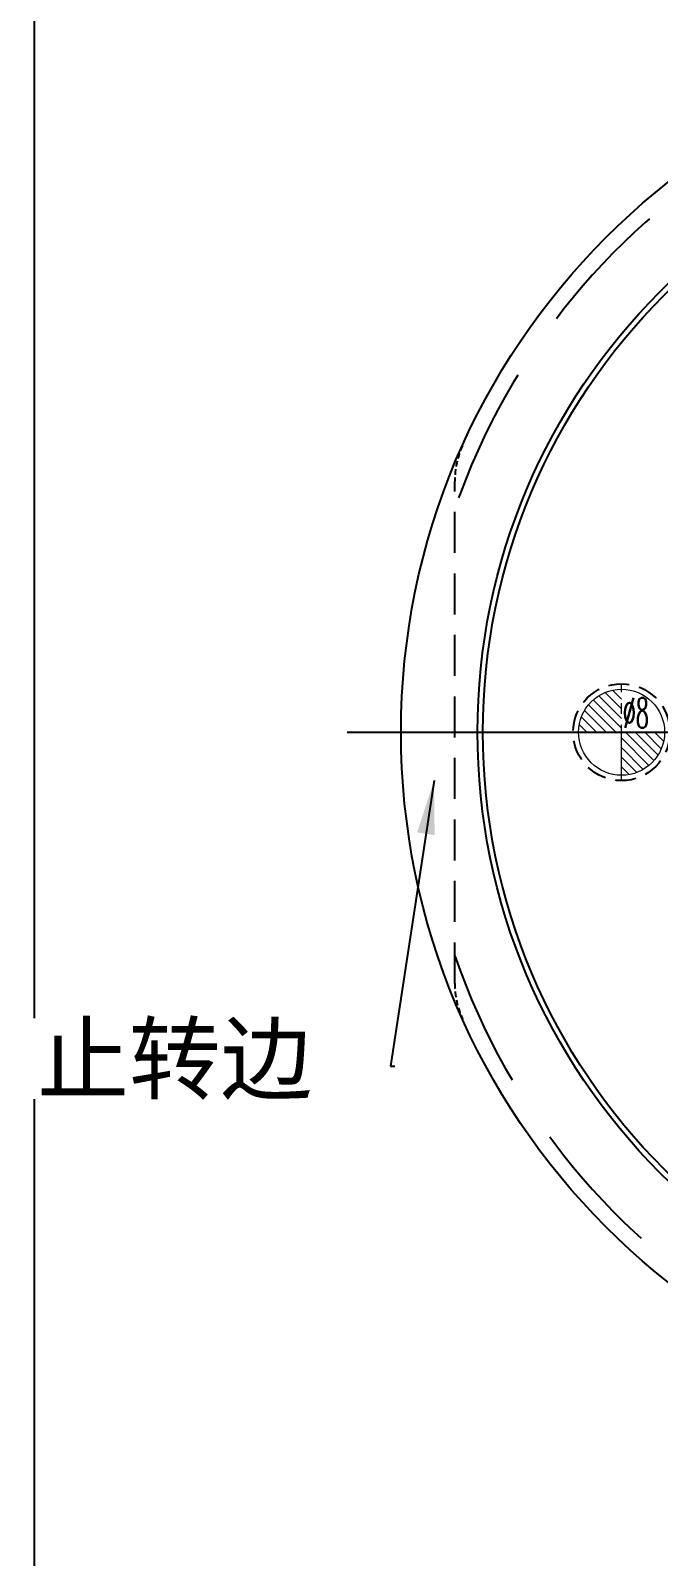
# Model space of a CAD drawing. Header units: millimetres. Extents: x 2469 to 2970, y 2097 to 2450.
# Drawn here: x 2469.3 to 2527.7, y 2190.4 to 2332.2 of the extents above; entities that cross this region are included whole.
import ezdxf
from ezdxf.enums import TextEntityAlignment as Align

# ---------------------------------------------------------------- set-up
doc = ezdxf.new("R2010")
doc.units = ezdxf.units.MM
doc.linetypes.add('CENTER', pattern=[50.8, 31.75, -6.35, 6.35, -6.35])
doc.linetypes.add('HIDDEN', pattern=[9.525, 6.35, -3.175])
doc.layers.add('1', color=7, linetype='Continuous', true_color=0xffffff)
doc.layers.add('21', color=7, linetype='Continuous', true_color=0xffffff)
doc.layers.add('dim', color=82, linetype='Continuous', lineweight=9)
doc.layers.add('epin', color=13, linetype='Continuous', lineweight=9)
doc.styles.add('Capful-A', font='')
doc.styles.add('TXT05', font='txt.shx', dxfattribs={"width": 0.5, "bigfont": 'gbcbig.shx'})
doc.styles.get('Capful-A').set_extended_font_data('Microsoft YaHei')
doc.dimstyles.new('Capful-A-2.5', dxfattribs={"dimscale": 2.5, "dimtxt": 2.5, "dimasz": 2.5, "dimexe": 1.5, "dimexo": 1, "dimgap": 1.5, "dimtad": 0, "dimdsep": 46, "dimtxsty": 'Capful-A', "dimcen": 0, "dimclrt": 7, "dimazin": 2, "dimtfac": 1, "dimtmove": 0, "dimatfit": 3, "dimfxl": 0, "dimtolj": 1, "dimtzin": 0, "dimarcsym": 0})

# ---------------------------------------------------------------- blocks, each defined once
blk = doc.blocks.new('TK')
blk.add_line((0, 0), (0, 294))
blk = doc.blocks.new('epin_ejp_8')
at = {"layer": 'epin'}
h = blk.add_hatch(dxfattribs=at)
h.set_pattern_fill('_ANSI31', color=123, scale=0.2, angle=90)
h.set_pattern_definition([(135, (-3495.6536, 23.62066), (-0.44901281, -0.44901281), [])])
h.paths.add_polyline_path([(0, 4, 0.414214), (-4, 0), (0, 0)])
h.paths.add_polyline_path([(4, 0), (0, 0), (0, -4, 0.414214)])
at = {"layer": 'epin', "color": 1, "linetype": 'CENTER', "ltscale": 0.16}
for p, q in [((0, -4.4), (0, 4.4)), ((-4.4, 0), (4.4, 0))]:
    blk.add_line(p, q, dxfattribs=at)
at = {"layer": 'epin'}
blk.add_circle((0, 0), 4, dxfattribs=at)
at = {"layer": 'epin', "color": 6, "style": 'TXT05', "width": 0.5}
blk.add_text('%%c8', height=2.8, dxfattribs=at).set_placement((1.33, 1.8), align=Align.MIDDLE)

msp = doc.modelspace()

# ---------------------------------------------------------------- linework, layer by layer
at = {"layer": '1', "color": 1, "linetype": 'CENTER'}
msp.add_line((2498.781, 2266.948), (2638.781, 2266.948), dxfattribs=at)
at = {"layer": '21', "color": 8, "linetype": 'HIDDEN', "ltscale": 0.6}
msp.add_line((2508.781, 2243.603), (2508.781, 2290.293), dxfattribs=at)
at = {"layer": '21', "color": 7, "linetype": 'Continuous'}
for radius in [65, 57.886, 57.383, 57.383]:
    msp.add_circle((2568.781, 2266.948), radius, dxfattribs=at)
at = {"layer": '21', "color": 8, "linetype": 'HIDDEN', "ltscale": 0.3}
msp.add_circle((2524.281, 2266.948), 4.5, dxfattribs=at)
at = {"layer": '21', "color": 8, "linetype": 'HIDDEN', "ltscale": 2}
msp.add_arc((2568.781, 2266.948), 63.5, 199.11173, 160.88827, dxfattribs=at)
at = {"layer": '21', "color": 8, "linetype": 'HIDDEN', "ltscale": 0.08}
for centre, start, end in [((2516.781, 2290.293), 155.82246, 180), ((2516.781, 2243.603), 180, 204.17754)]:
    msp.add_arc(centre, 8, start, end, dxfattribs=at)

# ---------------------------------------------------------------- block references
at = {"xscale": 1.202430203785148, "yscale": 1.202430203785148, "zscale": 1.202430203785148}
msp.add_blockref('TK', (2469.697, 2096.682), dxfattribs=at)
at = {"layer": 'epin'}
msp.add_blockref('epin_ejp_8', (2524.281, 2266.948), dxfattribs=at)

# ---------------------------------------------------------------- leaders
at = {"layer": 'dim', "annotation_type": 0, "has_hookline": 1, "hookline_direction": 1, "text_width": 24.475}
msp.add_leader([(2506.844, 2262.46), (2502.793, 2235.905), (2503.212, 2235.905)], dimstyle='Capful-A-2.5', override={"dimasz": 2, "dimexe": 0.49975, "dimexo": 0.49975, "dimgap": 0.49975, "dimtad": 0}, dxfattribs=at)

# ---------------------------------------------------------------- next in the draw order: texts
at = {"layer": 'dim', "color": 2, "insert": (2495.528, 2232.78), "char_height": 6.25, "attachment_point": 9, "style": 'Capful-A', "bg_fill": 3, "box_fill_scale": 1.1, "bg_fill_color": 256, "bg_fill_true_color": 13158600, "bg_fill_transparency": 0}
msp.add_mtext('{\\C3;止转边}', dxfattribs=at)

doc.saveas('drawing.dxf')
